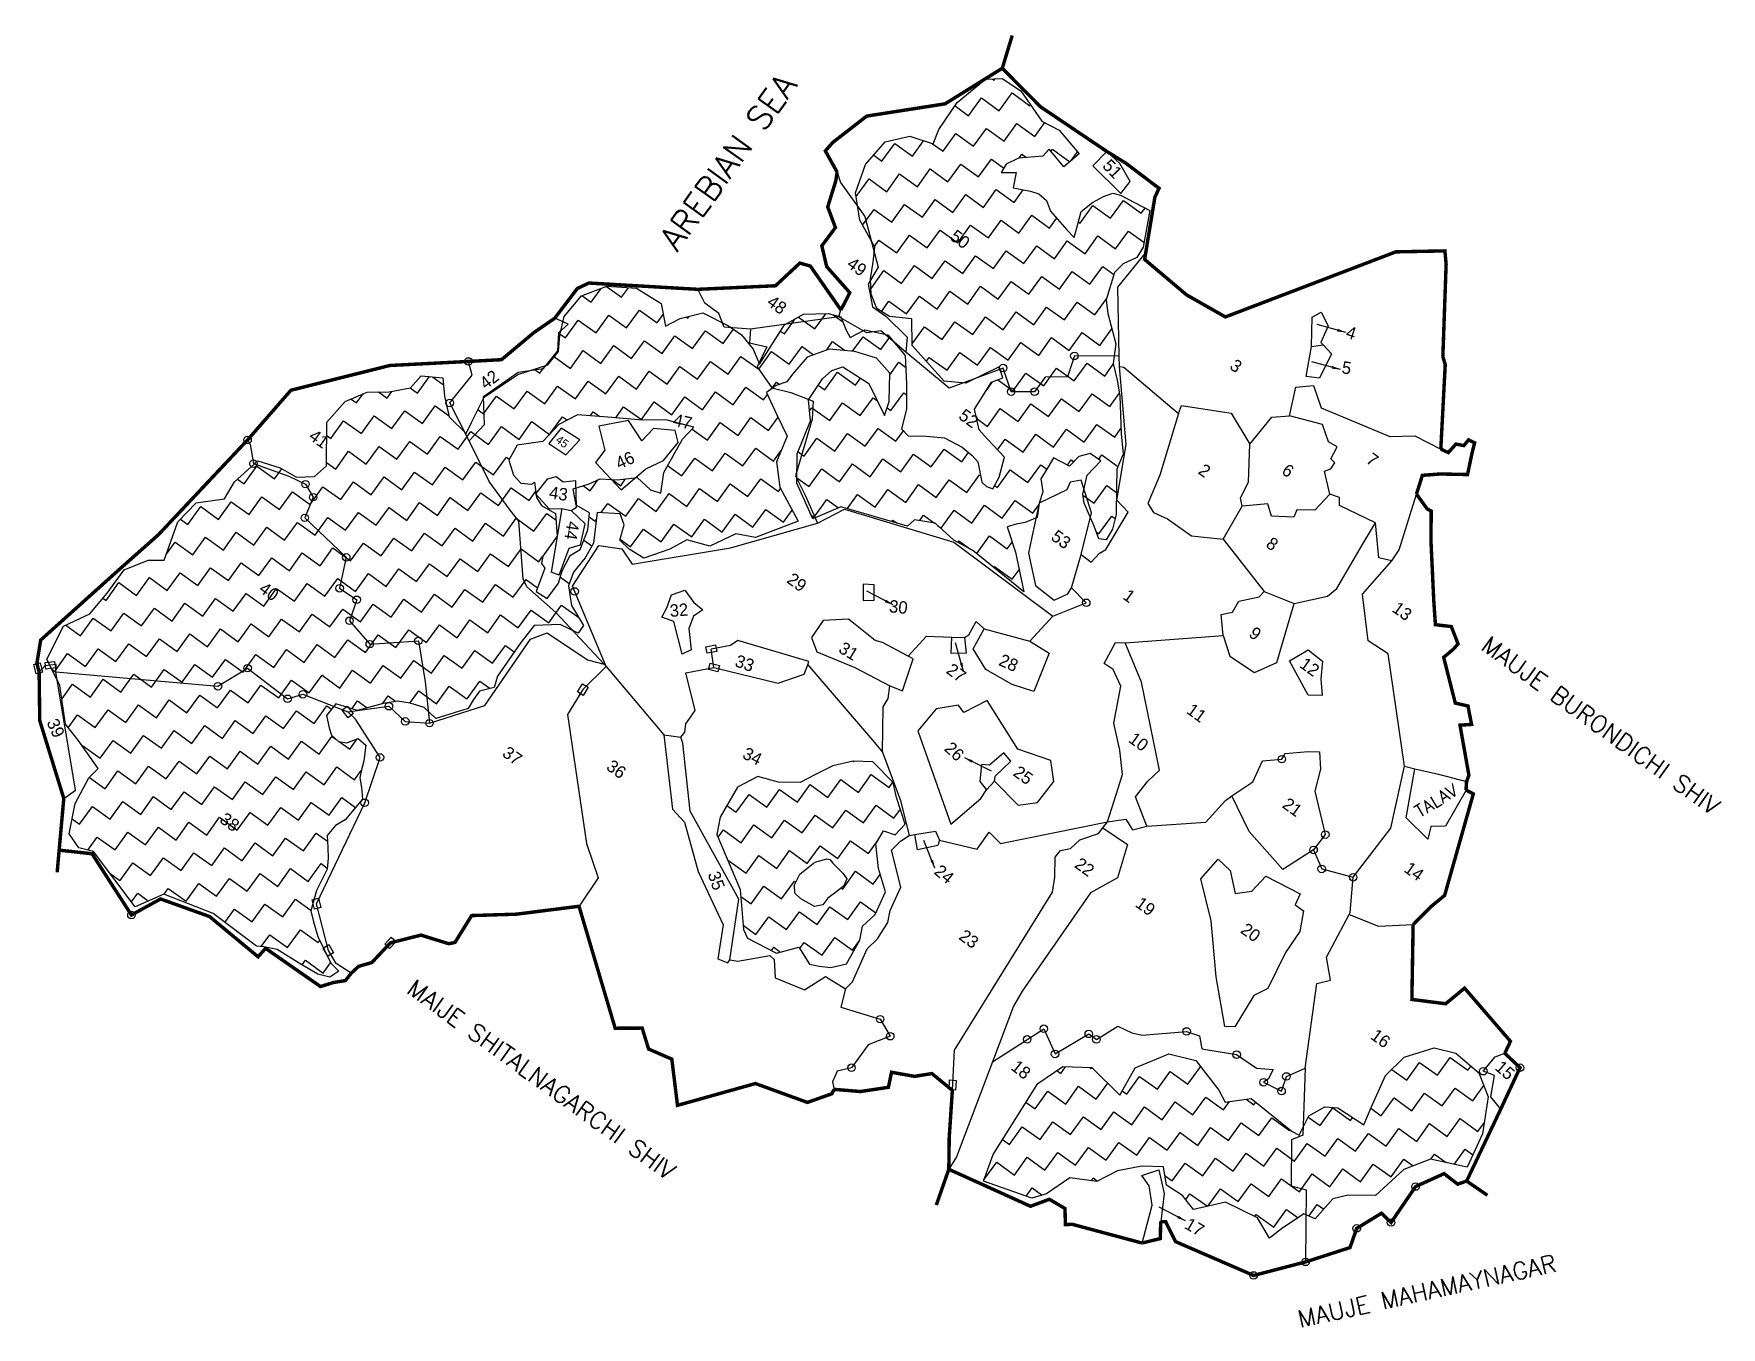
# Model space of a CAD drawing. Header units: metres. Extents: x 300008 to 302477, y 1956436 to 1958328.
import ezdxf

# ---------------------------------------------------------------- set-up
doc = ezdxf.new("R2010")
doc.units = ezdxf.units.M
doc.linetypes.add('DIVIDE', pattern=[1.25, 0.5, -0.25, 0, -0.25, 0, -0.25])
for name, color, linetype in [('POLY_HATCH', 12, 'Continuous'), ('POLY_PARCEL', 6, 'Continuous'), ('POLY_WATER', 4, 'Continuous'), ('SYM_ARROW', 1, 'Continuous'), ('SYM_STONE', 1, 'Continuous'), ('TEXT_MAPIN', 7, 'Continuous'), ('TEXT_MAPOUT', 7, 'Continuous'), ('TEXT_PARCEL', 7, 'Continuous'), ('V_BOUND_LINE', 7, 'Continuous'), ('V_DIVIDE_LINE', 7, 'DIVIDE')]:
    doc.layers.add(name, color=color, linetype=linetype)
doc.styles.get("Standard").update_dxf_attribs({"font": 'simplex.shx'})
doc.styles.add('TEXT_MAP', font='')
doc.styles.get('TEXT_MAP').set_extended_font_data('Kruti Dev 050')
doc.dimstyles.get("Standard").update_dxf_attribs({"dimtxt": 0.18, "dimasz": 0.18, "dimexe": 0.18, "dimexo": 0.0625, "dimgap": 0.09, "dimtad": 0, "dimtih": 1, "dimtoh": 1, "dimdec": 4, "dimzin": 0, "dimdsep": 46, "dimtxsty": 'Standard', "dimcen": 0.09, "dimadec": 0, "dimazin": 0, "dimtfac": 1, "dimtdec": 4, "dimtofl": 0, "dimtmove": 0, "dimatfit": 3, "dimfxl": 1, "dimtolj": 1, "dimtzin": 0, "dimarcsym": 0})
pattern_1 = [(324.1857, (299803.537, 1957288.255), (44.7229, 7.2321), [32.0347, -32.0347]), (54.1857, (299829.515, 1957269.51), (-7.2321, 44.7229), [32.0347, -32.0347])]

# ---------------------------------------------------------------- blocks, each defined once
blk = doc.blocks.new('STONE')
blk.add_circle((0, 0), 0.851)
blk = doc.blocks.new('STONESQUARE')
blk.add_lwpolyline([(-0.7, 0.48), (0.7, 0.48), (0.7, -0.48), (-0.7, -0.48)], close=True)
blk = doc.blocks.new('TEXTARROW')
blk.add_leader([(0.04, -0.01), (8.68, -0.01)], dimstyle='Standard', override={"dimtxt": 2.5, "dimasz": 2.5, "dimexe": 1.25, "dimexo": 0.625, "dimgap": 0.625, "dimtad": 1, "dimtih": 0, "dimtoh": 0, "dimzin": 8, "dimcen": 2.5, "dimtofl": 1})

msp = doc.modelspace()

# ---------------------------------------------------------------- hatches: boundary and pattern name
at = {"layer": 'POLY_HATCH'}
h = msp.add_hatch(dxfattribs=at)
h.set_pattern_fill('ZIGZAG', color=256, scale=10.089665, angle=-35.8143, style=0)
h.set_pattern_definition(pattern_1)
h.paths.add_polyline_path([(301080.2, 1957803), (301094.2, 1957813.1), (301109.9, 1957818.6), (301117.9, 1957829.7), (301139.3, 1957854.6), (301171.6, 1957866.7), (301209.3, 1957863), (301241.2, 1957853.5), (301260.5, 1957831.2), (301259.3, 1957789.9), (301252.9, 1957769.3), (301229.6, 1957816.4), (301191.5, 1957840.6), (301175.7, 1957835.1), (301162, 1957823.1), (301141.6, 1957792.4), (301144.6, 1957761.6), (301125, 1957713.5), (301124.2, 1957670.3), (301147.7, 1957618.3), (301188.9, 1957635.7), (301286.4, 1957607.4), (301296.6, 1957616.8), (301326.8, 1957611.9), (301354.3, 1957587), (301382.1, 1957572), (301456.5, 1957511.6), (301444.2, 1957569.3), (301432.3, 1957606.5), (301445.3, 1957610.5), (301458.7, 1957612.7), (301476, 1957620.4), (301479, 1957641.3), (301484.6, 1957657.9), (301481.5, 1957677), (301491.6, 1957693.3), (301500, 1957707.4), (301523.5, 1957695.5), (301536.9, 1957709.4), (301553.7, 1957714.1), (301569.2, 1957702.9), (301549.1, 1957682), (301542.8, 1957654.6), (301545, 1957641.3), (301559.3, 1957607.4), (301566.2, 1957589), (301577.1, 1957587.8), (301586.4, 1957603), (301591.7, 1957624.4), (301592.1, 1957664.5), (301592.7, 1957691), (301601.8, 1957713), (301599, 1957742.7), (301596.9, 1957798.1), (301593.2, 1957821), (301587.3, 1957845.4), (301591.4, 1957874.5), (301579.4, 1957918.5), (301577.1, 1957938.6), (301589.1, 1957978.7), (301601.7, 1957991.5), (301621.8, 1958000.6), (301631.1, 1958015.8), (301641, 1958069.2), (301598.2, 1958091.7), (301587, 1958094.7), (301573.1, 1958089.6), (301556.9, 1958081.1), (301540.5, 1958067.7), (301535.7, 1958049.3), (301530, 1958029.8), (301519.4, 1958040.8), (301495.4, 1958068.2), (301489.9, 1958084), (301478.6, 1958093.9), (301466.2, 1958097.7), (301441, 1958102.5), (301445.2, 1958124.7), (301423.6, 1958125.1), (301430.5, 1958137), (301448.6, 1958145.8), (301484.4, 1958148.6), (301493.4, 1958158.9), (301515.2, 1958133), (301537.5, 1958152.3), (301508.5, 1958186.7), (301482.8, 1958200.2), (301452.2, 1958244.1), (301424.9, 1958262.2), (301400.6, 1958261.2), (301359.2, 1958227.2), (301332.3, 1958187.6), (301324, 1958166.7), (301289.9, 1958177.8), (301253.8, 1958169.5), (301224.9, 1958136.5), (301210.1, 1958095), (301216.6, 1958055), (301238.6, 1958015.5), (301236.3, 1957993.6), (301232.4, 1957969.5), (301233.1, 1957947.1), (301241.4, 1957926), (301259.9, 1957914.3), (301292.8, 1957910.8), (301293.2, 1957871.8), (301318.3, 1957843.5), (301339.8, 1957819.6), (301371.5, 1957816.9), (301420.5, 1957840.5), (301426, 1957824.7), (301409.5, 1957818.1), (301384.5, 1957778.9), (301391.4, 1957748.7), (301403.4, 1957735), (301428.2, 1957708.7), (301420.3, 1957679.1), (301411.3, 1957662), (301402, 1957665.4), (301395, 1957672.1), (301389.3, 1957701.5), (301380.9, 1957710.9), (301366.2, 1957723.2), (301340.5, 1957736.6), (301313.7, 1957739.1), (301287.2, 1957739.8), (301277.7, 1957750), (301284.9, 1957778.5), (301284.7, 1957815.6), (301282.8, 1957857.4), (301257.4, 1957887.5), (301224, 1957894.8), (301202.3, 1957883.5), (301196.6, 1957894.3), (301188.6, 1957913.6), (301170.2, 1957918.4), (301134.2, 1957917.5), (301106.4, 1957902.2), (301069.8, 1957844.5), (301060.3, 1957866.5), (301043.3, 1957887.2), (301024.5, 1957900.8), (300986.7, 1957919.5), (300953.8, 1957911.2), (300932.2, 1957899.9), (300925.8, 1957933.1), (300889.9, 1957955.7), (300846.4, 1957958.4), (300809.5, 1957944.7), (300784.1, 1957914.2), (300777.8, 1957886.8), (300775.8, 1957863), (300760.1, 1957843.5), (300716.3, 1957829.6), (300667, 1957796.2), (300648.6, 1957759), (300640.4, 1957743), (300615.9, 1957767.4), (300609.1, 1957797.6), (300606.6, 1957824.6), (300574.9, 1957827.3), (300559.1, 1957810.1), (300527.8, 1957804), (300495.6, 1957803.7), (300463.6, 1957789.8), (300436.9, 1957759.6), (300436.4, 1957696), (300418.4, 1957680.4), (300392.2, 1957679.1), (300368.5, 1957692.9), (300335.5, 1957703.2), (300301.4, 1957672.3), (300286.9, 1957647.4), (300245.7, 1957641.8), (300218.9, 1957614), (300198.7, 1957557.9), (300175.2, 1957558), (300139.9, 1957543.9), (300115.2, 1957509.6), (300089.8, 1957479.1), (300051.6, 1957461.2), (300027.1, 1957413.2), (300046.1, 1957374.3), (300054.3, 1957317.9), (300072.8, 1957294.4), (300101.9, 1957253.2), (300088.5, 1957239.3), (300068.2, 1957201.8), (300059.8, 1957157.4), (300073.8, 1957137.2), (300095.2, 1957131.8), (300156.3, 1957050.7), (300198.3, 1957069.3), (300270.4, 1957040.8), (300333.8, 1956993.3), (300344.7, 1956992.2), (300363.9, 1956988.4), (300397.6, 1956967.5), (300423.6, 1956952.1), (300440.9, 1956948), (300454.3, 1956956.5), (300442.5, 1956968.5), (300423.5, 1957007.5), (300417.1, 1957029), (300413.5, 1957045), (300421.4, 1957074.6), (300437.2, 1957106), (300438.5, 1957121.9), (300438, 1957137.5), (300437.1, 1957154.9), (300449.4, 1957169.6), (300463.7, 1957177.8), (300489.1, 1957208.3), (300487.4, 1957224.6), (300484.9, 1957239.9), (300487.7, 1957253), (300490.8, 1957264.3), (300493.9, 1957287.3), (300482.5, 1957297.2), (300466, 1957290.6), (300453.9, 1957292.6), (300443.6, 1957301.7), (300439.9, 1957312.8), (300436, 1957330.8), (300449.9, 1957347.7), (300481.7, 1957338.1), (300519.3, 1957348.1), (300540.3, 1957351.5), (300558.4, 1957348.5), (300579, 1957342.1), (300596.2, 1957326.3), (300643.7, 1957340.8), (300651.4, 1957353.8), (300660.2, 1957366), (300681.3, 1957371.7), (300686.5, 1957388.2), (300720.5, 1957437.6), (300740, 1957462.3), (300777.9, 1957463.5), (300804.4, 1957451.2), (300812.3, 1957462.2), (300794.9, 1957491.7), (300790.2, 1957520.3), (300797.8, 1957540.1), (300814.8, 1957561.4), (300827, 1957582.9), (300832.4, 1957627.8), (300866.1, 1957625.4), (300871.6, 1957609.7), (300865.4, 1957587.2), (300879.3, 1957573.8), (300900.4, 1957560.9), (300938.4, 1957573.8), (300963.5, 1957587.7), (300997.3, 1957578.5), (301035.4, 1957596.3), (301063.7, 1957591.1), (301126.3, 1957614.9), (301099.7, 1957664.4), (301094.6, 1957701.7), (301110.1, 1957739.4), (301095.3, 1957770.3)])
h.paths.add_polyline_path([(300973.9, 1957752.5), (300957.3, 1957734.6), (300929.7, 1957686.3), (300925.6, 1957655.7), (300910.1, 1957660.9), (300890.6, 1957678.6), (300861.9, 1957675.3), (300852.7, 1957675.9), (300836.6, 1957676.8), (300820.4, 1957669.3), (300797.2, 1957662.1), (300801.7, 1957638.5), (300821, 1957627), (300818.7, 1957602.3), (300807.4, 1957573.3), (300792.8, 1957564.7), (300781.2, 1957542), (300775.7, 1957524.4), (300759.2, 1957501.6), (300742.9, 1957512.2), (300755.5, 1957546.2), (300750.9, 1957553.1), (300752.6, 1957563.8), (300773.6, 1957592.9), (300771.1, 1957625.9), (300767.1, 1957628.7), (300751, 1957638), (300743.6, 1957649.3), (300740.7, 1957671.8), (300736.3, 1957669), (300720.7, 1957670.6), (300709.8, 1957682.1), (300702.8, 1957703.9), (300715.2, 1957726.1), (300752.6, 1957731.4), (300776.4, 1957756.1), (300803.3, 1957770.2), (300847.7, 1957767), (300898.5, 1957762.6), (300932.5, 1957763.2)], flags=16)
h = msp.add_hatch(dxfattribs=at)
h.set_pattern_fill('ZIGZAG', color=256, scale=10.089665, angle=-35.8143, style=0)
h.set_pattern_definition(pattern_1)
h.paths.add_polyline_path([(301240.1, 1957142.8), (301251.4, 1957162), (301268.3, 1957156.1), (301283.1, 1957171.5), (301270.3, 1957210.5), (301265.2, 1957232.8), (301235.8, 1957262.8), (301206.8, 1957263.8), (301176.9, 1957256.8), (301151.5, 1957244.1), (301129.5, 1957232.6), (301097.6, 1957233.2), (301067.4, 1957241.4), (301037.5, 1957225.7), (301012.1, 1957181.9), (301007.5, 1957156.6), (301041.5, 1957076.1), (301046.6, 1957017.7), (301052.3, 1957004.9), (301094.9, 1956982.9), (301127.4, 1956991.8), (301143, 1956966.9), (301157.1, 1956964.1), (301174.1, 1956961.8), (301197, 1956967.6), (301216.7, 1957001.9), (301220.6, 1957022.7), (301238.8, 1957039.4), (301254.3, 1957072.9), (301243.8, 1957106.6)])
h.paths.add_polyline_path([(301177.3, 1957114.7), (301191.8, 1957100), (301197.4, 1957091.8), (301193, 1957081.3), (301182.8, 1957073), (301169.7, 1957063.5), (301162.7, 1957053.9), (301150.4, 1957051.3), (301130.3, 1957062.7), (301121.6, 1957071), (301120.8, 1957083.1), (301128.7, 1957098.4), (301150.9, 1957115.9), (301171.1, 1957122)], flags=16)
h = msp.add_hatch(dxfattribs=at)
h.set_pattern_fill('ZIGZAG', color=256, scale=10.089665, angle=-35.8143, style=0)
h.set_pattern_definition(pattern_1)
h.paths.add_polyline_path([(301597.1, 1956775.5), (301556.3, 1956815.8), (301513.7, 1956817.1), (301477.1, 1956792.2), (301411.7, 1956688.7), (301397.4, 1956649.4), (301468.1, 1956624.7), (301489.7, 1956630.9), (301523.8, 1956654.5), (301563.4, 1956649.1), (301593.4, 1956664.8), (301629.3, 1956671.5), (301661.1, 1956670.3), (301665.4, 1956643.9), (301688.6, 1956628.7), (301704.6, 1956607.9), (301751.5, 1956619), (301798.6, 1956595.9), (301816, 1956566.3), (301833.7, 1956579.9), (301866.3, 1956601.5), (301882.8, 1956594.2), (301908.7, 1956623.6), (301931.3, 1956629.1), (301971.1, 1956628.3), (302012.7, 1956666.6), (302051.8, 1956681.9), (302105.2, 1956669.8), (302127.9, 1956718.6), (302136.2, 1956773.1), (302122.5, 1956807.9), (302088.9, 1956836.8), (302057, 1956844.3), (302013.2, 1956830.9), (301986, 1956803.9), (301964.7, 1956757.2), (301954.3, 1956732.1), (301916, 1956756.6), (301896.8, 1956758), (301873.6, 1956745.2), (301859.3, 1956716.7), (301849.4, 1956722.3), (301789.3, 1956770.4), (301751.3, 1956765.2), (301742.1, 1956782.6), (301708.1, 1956825.9), (301668.6, 1956835.7), (301619.6, 1956815.2)])

# ---------------------------------------------------------------- linework, layer by layer
for points in [[(300454.3, 1956956.5), (300440.9, 1956948), (300423.6, 1956952.1), (300397.6, 1956967.5), (300363.9, 1956988.4), (300344.7, 1956992.2), (300333.8, 1956993.3), (300270.4, 1957040.8), (300198.3, 1957069.3), (300156.3, 1957050.7), (300095.2, 1957131.8), (300073.8, 1957137.2), (300059.8, 1957157.4), (300068.2, 1957201.8), (300088.5, 1957239.3), (300101.9, 1957253.2), (300072.8, 1957294.4), (300054.3, 1957317.9), (300046.1, 1957374.3), (300027.1, 1957413.2), (300051.6, 1957461.2), (300089.8, 1957479.1), (300115.2, 1957509.6), (300139.9, 1957543.9), (300175.2, 1957558), (300198.7, 1957557.9), (300218.9, 1957614), (300245.7, 1957641.8), (300286.9, 1957647.4), (300301.4, 1957672.3), (300335.5, 1957703.2), (300368.5, 1957692.9), (300392.2, 1957679.1), (300418.4, 1957680.4), (300436.4, 1957696), (300436.9, 1957759.6), (300463.6, 1957789.8), (300495.6, 1957803.7), (300527.8, 1957804), (300559.1, 1957810.1), (300574.9, 1957827.3), (300606.6, 1957824.6), (300609.1, 1957797.6), (300615.9, 1957767.4), (300640.4, 1957743), (300648.6, 1957759), (300667, 1957796.2), (300716.3, 1957829.6), (300760.1, 1957843.5), (300775.8, 1957863), (300777.8, 1957886.8), (300784.1, 1957914.2), (300809.5, 1957944.7), (300846.4, 1957958.4), (300889.9, 1957955.7), (300925.8, 1957933.1), (300932.2, 1957899.9), (300953.8, 1957911.2), (300986.7, 1957919.5), (301024.5, 1957900.8), (301043.3, 1957887.2), (301060.3, 1957866.5), (301069.8, 1957844.5), (301106.4, 1957902.2), (301134.2, 1957917.5), (301170.2, 1957918.4), (301188.6, 1957913.6), (301196.6, 1957894.3), (301202.3, 1957883.5), (301224, 1957894.8), (301257.4, 1957887.5), (301282.8, 1957857.4), (301284.7, 1957815.6), (301284.9, 1957778.5), (301277.7, 1957750), (301287.2, 1957739.8), (301313.7, 1957739.1), (301340.5, 1957736.6), (301366.2, 1957723.2), (301380.9, 1957710.9), (301389.3, 1957701.5), (301395, 1957672.1), (301402, 1957665.4), (301411.3, 1957662), (301420.3, 1957679.1), (301428.2, 1957708.7), (301403.4, 1957735), (301391.4, 1957748.7), (301384.5, 1957778.9), (301409.5, 1957818.1), (301426, 1957824.7), (301420.5, 1957840.5), (301371.5, 1957816.9), (301339.8, 1957819.6), (301318.3, 1957843.5), (301293.2, 1957871.8), (301292.8, 1957910.8), (301259.9, 1957914.3), (301241.4, 1957926), (301233.1, 1957947.1), (301232.4, 1957969.5), (301236.3, 1957993.6), (301238.6, 1958015.5), (301216.6, 1958055), (301210.1, 1958095), (301224.9, 1958136.5), (301253.8, 1958169.5), (301289.9, 1958177.8), (301324, 1958166.7), (301332.3, 1958187.6), (301359.2, 1958227.2), (301400.6, 1958261.2), (301424.9, 1958262.2), (301452.2, 1958244.1), (301482.8, 1958200.2), (301508.5, 1958186.7), (301537.5, 1958152.3), (301515.2, 1958133), (301493.4, 1958158.9), (301484.4, 1958148.6), (301448.6, 1958145.8), (301430.5, 1958137), (301423.6, 1958125.1), (301445.2, 1958124.7), (301441, 1958102.5), (301466.2, 1958097.7), (301478.6, 1958093.9), (301489.9, 1958084), (301495.4, 1958068.2), (301519.4, 1958040.8), (301530, 1958029.8), (301535.7, 1958049.3), (301540.5, 1958067.7), (301556.9, 1958081.1), (301573.1, 1958089.6), (301587, 1958094.7), (301598.2, 1958091.7), (301641, 1958069.2), (301631.1, 1958015.8), (301621.8, 1958000.6), (301601.7, 1957991.5), (301589.1, 1957978.7), (301577.1, 1957938.6), (301579.4, 1957918.5), (301591.4, 1957874.5), (301587.3, 1957845.4), (301593.2, 1957821), (301596.9, 1957798.1), (301599, 1957742.7), (301601.8, 1957713), (301592.7, 1957691), (301592.1, 1957664.5), (301591.7, 1957624.4), (301586.4, 1957603), (301577.1, 1957587.8), (301566.2, 1957589), (301559.3, 1957607.4), (301545, 1957641.3), (301542.8, 1957654.6), (301549.1, 1957682), (301569.2, 1957702.9), (301553.7, 1957714.1), (301536.9, 1957709.4), (301523.5, 1957695.5), (301500, 1957707.4), (301491.6, 1957693.3), (301481.5, 1957677), (301484.6, 1957657.9), (301479, 1957641.3), (301479, 1957641.3), (301479, 1957641.3), (301476, 1957620.4), (301458.7, 1957612.7), (301445.3, 1957610.5), (301432.3, 1957606.5), (301444.2, 1957569.3), (301456.5, 1957511.6), (301382.1, 1957572), (301354.3, 1957587), (301326.8, 1957611.9), (301296.6, 1957616.8), (301286.4, 1957607.4), (301188.9, 1957635.7), (301147.7, 1957618.3), (301124.2, 1957670.3), (301125, 1957713.5), (301144.6, 1957761.6), (301141.6, 1957792.4), (301162, 1957823.1), (301175.7, 1957835.1), (301191.5, 1957840.6), (301229.6, 1957816.4), (301252.9, 1957769.3), (301259.3, 1957789.9), (301260.5, 1957831.2), (301241.2, 1957853.5), (301209.3, 1957863), (301171.6, 1957866.7), (301139.3, 1957854.6), (301117.9, 1957829.7), (301109.9, 1957818.6), (301094.2, 1957813.1), (301080.2, 1957803), (301095.3, 1957770.3), (301110.1, 1957739.4), (301094.6, 1957701.7), (301099.7, 1957664.4), (301126.3, 1957614.9), (301063.7, 1957591.1), (301035.4, 1957596.3), (300997.3, 1957578.5), (300963.5, 1957587.7), (300938.4, 1957573.8), (300900.4, 1957560.9), (300879.3, 1957573.8), (300865.4, 1957587.2), (300871.6, 1957609.7), (300866.1, 1957625.4), (300832.4, 1957627.8), (300827, 1957582.9), (300814.8, 1957561.4), (300797.8, 1957540.1), (300790.2, 1957520.3), (300794.9, 1957491.7), (300812.3, 1957462.2), (300804.4, 1957451.2), (300777.9, 1957463.5), (300740, 1957462.3), (300720.5, 1957437.6), (300686.5, 1957388.2), (300681.3, 1957371.7), (300660.2, 1957366), (300651.4, 1957353.8), (300643.7, 1957340.8), (300596.2, 1957326.3), (300579, 1957342.1), (300558.4, 1957348.5), (300540.3, 1957351.5), (300519.3, 1957348.1), (300481.7, 1957338.1), (300449.9, 1957347.7), (300436, 1957330.8), (300439.9, 1957312.8), (300443.6, 1957301.7), (300453.9, 1957292.6), (300466, 1957290.6), (300482.5, 1957297.2), (300493.9, 1957287.3), (300490.8, 1957264.3), (300487.7, 1957253), (300484.9, 1957239.9), (300487.4, 1957224.6), (300489.1, 1957208.3), (300463.7, 1957177.8), (300449.4, 1957169.6), (300437.1, 1957154.9), (300438, 1957137.5), (300438.5, 1957121.9), (300437.2, 1957106), (300421.4, 1957074.6), (300413.5, 1957045), (300417.1, 1957029), (300423.5, 1957007.5), (300442.5, 1956968.5), (300454.3, 1956956.5)], [(300740.7, 1957671.8), (300743.6, 1957649.3), (300751, 1957638), (300767.1, 1957628.7), (300771.1, 1957625.9), (300773.6, 1957592.9), (300752.6, 1957563.8), (300750.9, 1957553.1), (300755.5, 1957546.2), (300742.9, 1957512.2), (300759.2, 1957501.6), (300775.7, 1957524.4), (300781.2, 1957542), (300792.8, 1957564.7), (300807.4, 1957573.3), (300818.7, 1957602.3), (300821, 1957627), (300801.7, 1957638.5), (300797.2, 1957662.1), (300820.4, 1957669.3), (300836.6, 1957676.8), (300852.7, 1957675.9), (300861.9, 1957675.3), (300890.6, 1957678.6), (300910.1, 1957660.9), (300925.6, 1957655.7), (300929.7, 1957686.3), (300957.3, 1957734.6), (300973.9, 1957752.5), (300932.5, 1957763.2), (300898.5, 1957762.6), (300847.7, 1957767), (300803.3, 1957770.2), (300776.4, 1957756.1), (300752.6, 1957731.4), (300715.2, 1957726.1), (300702.8, 1957703.9), (300709.8, 1957682.1), (300720.7, 1957670.6), (300736.3, 1957669), (300740.7, 1957671.8)], [(301007.5, 1957156.6), (301041.5, 1957076.1), (301046.6, 1957017.7), (301052.3, 1957004.9), (301094.9, 1956982.9), (301127.4, 1956991.8), (301143, 1956966.9), (301157.1, 1956964.1), (301174.1, 1956961.8), (301197, 1956967.6), (301216.7, 1957001.9), (301220.6, 1957022.7), (301238.8, 1957039.4), (301254.3, 1957072.9), (301243.8, 1957106.6), (301240.1, 1957142.8), (301251.4, 1957162), (301268.3, 1957156.1), (301283.1, 1957171.5), (301270.3, 1957210.5), (301265.2, 1957232.8), (301235.8, 1957262.8), (301206.8, 1957263.8), (301176.9, 1957256.8), (301151.5, 1957244.1), (301129.5, 1957232.6), (301097.6, 1957233.2), (301067.4, 1957241.4), (301037.5, 1957225.7), (301012.1, 1957181.9), (301007.5, 1957156.6)], [(302122.5, 1956807.9), (302136.2, 1956773.1), (302127.9, 1956718.6), (302105.2, 1956669.8), (302051.8, 1956681.9), (302012.7, 1956666.6), (301971.1, 1956628.3), (301931.3, 1956629.1), (301908.7, 1956623.6), (301882.8, 1956594.2), (301866.3, 1956601.5), (301833.7, 1956579.9), (301816, 1956566.3), (301798.6, 1956595.9), (301751.5, 1956619), (301704.6, 1956607.9), (301688.6, 1956628.7), (301665.4, 1956643.9), (301661.1, 1956670.3), (301629.3, 1956671.5), (301593.4, 1956664.8), (301563.4, 1956649.1), (301523.8, 1956654.5), (301489.7, 1956630.9), (301468.1, 1956624.7), (301397.4, 1956649.4), (301411.7, 1956688.7), (301477.1, 1956792.2), (301513.7, 1956817.1), (301556.3, 1956815.8), (301597.1, 1956775.5), (301619.6, 1956815.2), (301668.6, 1956835.7), (301708.1, 1956825.9), (301742.1, 1956782.6), (301751.3, 1956765.2), (301789.3, 1956770.4), (301849.4, 1956722.3), (301859.3, 1956716.7), (301873.6, 1956745.2), (301896.8, 1956758), (301916, 1956756.6), (301954.3, 1956732.1), (301964.7, 1956757.2), (301986, 1956803.9), (302013.2, 1956830.9), (302057, 1956844.3), (302088.9, 1956836.8), (302122.5, 1956807.9)]]:
    msp.add_lwpolyline(points, dxfattribs=at)
msp.add_lwpolyline([(301172.7, 1957120.1), (301177.3, 1957114.7), (301191.8, 1957100), (301197.4, 1957091.8), (301193, 1957081.3), (301182.8, 1957073), (301169.7, 1957063.5), (301162.7, 1957053.9), (301150.4, 1957051.3), (301130.3, 1957062.7), (301121.6, 1957071), (301120.8, 1957083.1), (301128.7, 1957098.4), (301150.9, 1957115.9), (301168.3, 1957121.2)], close=True, dxfattribs=at)
at = {"layer": 'POLY_PARCEL'}
for points in [[(301577.8, 1958155.8), (301557.3, 1958134.8), (301598.4, 1958094.1), (301612.1, 1958111.7), (301597.1, 1958138.1)], [(300834.5, 1957753.9), (300843.6, 1957718.8), (300829.7, 1957700.7), (300867.6, 1957660.5), (300903.7, 1957691.6), (300929.3, 1957703.6), (300950.8, 1957730), (300946.5, 1957747.6), (300914.7, 1957750.4), (300897.6, 1957732.2), (300877.9, 1957762.2)], [(300779.6, 1957750.7), (300761.5, 1957728.4), (300786.4, 1957711.8), (300807, 1957734)], [(300969.9, 1957426.5), (300956.6, 1957420.4), (300944.5, 1957468), (300927, 1957474.3), (300934.3, 1957488.1), (300940.8, 1957506.9), (300960.5, 1957514), (300973.9, 1957495.8), (300986.9, 1957485.3), (300973.2, 1957476.1), (300966.6, 1957458.1)], [(301221.6, 1957522.7), (301221.7, 1957498.8), (301237.6, 1957499.5), (301237.8, 1957521.7)], [(301810.5, 1957095.5), (301861, 1957070), (301853.5, 1957053.5), (301865.8, 1957044.7), (301860.5, 1957014.6), (301839.4, 1956983.8), (301813.6, 1956931.3), (301793, 1956921), (301765.4, 1956875.2), (301750.5, 1956875.9), (301738.1, 1956948.2), (301730.5, 1957030.3), (301715.5, 1957091.5), (301740.7, 1957120.3), (301758.6, 1957104.1), (301765.9, 1957070.2), (301790.2, 1957073.6)]]:
    msp.add_lwpolyline(points, close=True, dxfattribs=at)
for points in [[(301183.4, 1958125.4), (301188.3, 1958110.4), (301224.1, 1958060.6), (301243.3, 1957986.3), (301229, 1957961.6), (301235.1, 1957928.6), (301254.5, 1957914.9), (301286, 1957884.1), (301284, 1957862.1)], [(301596.2, 1957856.1), (301594.2, 1957957.1), (301634.8, 1958006.7)], [(301056.6, 1957895.8), (301018.1, 1957898.8), (301010.1, 1957918.5), (300989.9, 1957933.7), (300979.4, 1957954)], [(300644.8, 1957732.3), (300667.6, 1957756.2), (300666.1, 1957797.1), (300716.7, 1957832.6), (300753.6, 1957838), (300774.9, 1957863.8), (300776.2, 1957890.7), (300789.8, 1957903.1), (300770.1, 1957911.6)], [(301185.9, 1957913.9), (301056.6, 1957895.8)], [(301185.9, 1957913.9), (301189, 1957923.8)], [(301284, 1957862.1), (301247.2, 1957893.1), (301227, 1957890.5), (301185.9, 1957913.9)], [(301877.5, 1957870.6), (301878.6, 1957913.5), (301891.5, 1957920.8), (301901.7, 1957900.4), (301891.2, 1957876.3), (301894.4, 1957873)], [(301056.6, 1957895.8), (301055.4, 1957875.7), (301080.3, 1957869.7), (301066.2, 1957840.5), (301087.8, 1957809.7), (301115.5, 1957803.1), (301148.1, 1957790.3), (301146.9, 1957763.9), (301122.7, 1957681.1), (301136.8, 1957652.9), (301154.5, 1957612.2)], [(301596.2, 1957856.1), (301530.5, 1957856.5), (301520.6, 1957826.2), (301487.7, 1957825.5), (301472.4, 1957804.2), (301438.1, 1957804.2), (301426.2, 1957838.8), (301347.1, 1957809.3), (301284, 1957862.1)], [(301596.4, 1957841.3), (301596.2, 1957856.1)], [(301894.4, 1957873), (301906.8, 1957859.8), (301889, 1957824.2), (301869.7, 1957826.6)], [(301869.7, 1957826.6), (301877.5, 1957870.6)], [(301877.5, 1957870.6), (301894.4, 1957873)], [(300644.8, 1957732.3), (300616.5, 1957787.8), (300649.2, 1957828.3), (300643.9, 1957848.5)], [(301540.5, 1957566.2), (301554.9, 1957554.8), (301567.1, 1957568.2), (301576.5, 1957573.4), (301609, 1957628.1), (301592.5, 1957645.7), (301606.2, 1957727.2), (301596.4, 1957841.3)], [(301596.4, 1957841.3), (301602.7, 1957840.1), (301682.8, 1957772.3)], [(301845.2, 1957768.9), (301854.5, 1957810.8), (301880.4, 1957813.2), (301891.6, 1957780.8), (301992.3, 1957738.8), (302028.9, 1957739.9), (302066.7, 1957720.3)], [(301682.8, 1957772.3), (301687.2, 1957784.3), (301760.1, 1957773.1), (301787.4, 1957727.4)], [(301682.8, 1957772.3), (301655.4, 1957682.1), (301637.9, 1957640.7), (301646.4, 1957627.4), (301666.7, 1957618.5), (301702, 1957593.5), (301748.1, 1957588.8)], [(301787.4, 1957727.4), (301819.4, 1957766.8), (301845.2, 1957768.9)], [(301904.2, 1957654.5), (301896.3, 1957687.8), (301906, 1957691.6), (301911.7, 1957700.3), (301905.6, 1957706), (301915, 1957723.5), (301902.6, 1957731.1), (301893.7, 1957756.3), (301845.2, 1957768.9)], [(300320.7, 1957733.7), (300324.5, 1957726.8), (300329.3, 1957699), (300381.3, 1957680.7), (300405.5, 1957669), (300416.7, 1957650), (300404.5, 1957619.8), (300465.1, 1957562), (300455.4, 1957516.7), (300480.4, 1957499.9), (300469.8, 1957469.2), (300499.5, 1957435), (300570.7, 1957439.9), (300580.4, 1957379.8), (300586.9, 1957319.4)], [(300842.5, 1957405.9), (300772, 1957481.3), (300729.3, 1957518.8), (300724.2, 1957530.4), (300717.5, 1957614.9), (300705.1, 1957631.2), (300674.4, 1957672.8), (300644.8, 1957732.3)], [(301776, 1957636.7), (301773.6, 1957648.9), (301785.4, 1957672), (301787.4, 1957727.4)], [(300794.4, 1957630.4), (300802, 1957635.6), (300801, 1957673.8), (300782.5, 1957671.9), (300772.4, 1957679.9), (300759.3, 1957676.2), (300742.1, 1957654.7), (300761.9, 1957632.9), (300780.7, 1957633.3)], [(301540.5, 1957566.2), (301555.8, 1957627.2), (301540.7, 1957674.9), (301524.6, 1957671.9), (301519.7, 1957660.8), (301479, 1957641.3), (301468.3, 1957591.6), (301463.3, 1957567.9), (301473.8, 1957520.9), (301500.9, 1957499.5), (301520.8, 1957508.6), (301526.2, 1957517.5)], [(300780.7, 1957633.3), (300765.1, 1957540.4)], [(300780.7, 1957633.3), (300794.4, 1957630.4)], [(301154.5, 1957612.2), (301194, 1957632.6), (301354, 1957584.4), (301499.1, 1957476)], [(301748.1, 1957588.8), (301776, 1957636.7)], [(301904.2, 1957654.5), (301882.2, 1957631), (301856, 1957631.6), (301851.6, 1957620.7), (301819.1, 1957622.4), (301813.8, 1957640.3), (301776, 1957636.7)], [(301971.2, 1957612.6), (301918.4, 1957637.9), (301918.4, 1957649.4), (301904.2, 1957654.5)], [(301995, 1957557.1), (302005.8, 1957572.9), (302031.1, 1957654.5)], [(300776.5, 1957536), (300791.1, 1957575.6), (300807.7, 1957580.1), (300814.9, 1957611.2), (300794.4, 1957630.4)], [(300845.6, 1957402.2), (300796.1, 1957519.8), (300834.8, 1957579.2), (300868.4, 1957574.3), (300883.4, 1957552), (301027.3, 1957576), (301154.5, 1957612.2)], [(301852.3, 1957494.3), (301900.7, 1957505), (301914.6, 1957516.3), (301951.9, 1957580.7), (301971.2, 1957612.6)], [(301995, 1957557.1), (301975.8, 1957561.4), (301971.2, 1957612.6)], [(301748.1, 1957588.8), (301756.8, 1957577.4), (301808.2, 1957512.1)], [(301526.2, 1957517.5), (301540.5, 1957566.2)], [(302013.5, 1957256.7), (301989.5, 1957420.8), (301960.4, 1957439.9), (301952, 1957507.9), (301995, 1957557.1)], [(300776.5, 1957536), (300765.1, 1957540.4)], [(301499.1, 1957476), (301547.9, 1957495.5), (301526.2, 1957517.5)], [(301801, 1957504), (301808.2, 1957512.1)], [(301808.2, 1957512.1), (301852.3, 1957494.3)], [(301748.4, 1957447.6), (301745.4, 1957478.5), (301762, 1957482), (301771.2, 1957497.8), (301801, 1957504)], [(301748.4, 1957447.6), (301757.8, 1957417.4), (301793.9, 1957393.6), (301826.7, 1957408), (301852.3, 1957494.3)], [(301287.1, 1957417.2), (301249.7, 1957437.4), (301239.2, 1957440.3), (301200.2, 1957471.6), (301162.9, 1957469.4), (301145.9, 1957444.6), (301153.6, 1957423.7), (301209.5, 1957401), (301260.5, 1957373.8)], [(301369.7, 1957444.9), (301376.1, 1957448.6), (301387, 1957468.1), (301398.7, 1957457.4)], [(301465.4, 1957439.3), (301499.1, 1957476)], [(300586.9, 1957319.4), (300667.7, 1957345.1), (300734.5, 1957442.4)], [(300734.5, 1957442.4), (300759.1, 1957451.5), (300818, 1957412), (300842.5, 1957405.9)], [(301140.4, 1957404.9), (301142.2, 1957409.7), (301038.1, 1957440.1), (301027.5, 1957433.2), (300999.3, 1957427.7)], [(301287.1, 1957417.2), (301314.3, 1957446.5), (301351.4, 1957445.2)], [(301369.7, 1957444.9), (301372.1, 1957421.8), (301350.1, 1957421.5), (301351.4, 1957445.2)], [(301351.4, 1957445.2), (301369.7, 1957444.9)], [(301382.2, 1957428), (301398.7, 1957457.4)], [(301465.4, 1957439.3), (301493.7, 1957421.9), (301471.1, 1957365.5), (301439.3, 1957376.1), (301400.8, 1957397.9), (301382.2, 1957428)], [(301398.7, 1957457.4), (301465.4, 1957439.3)], [(301578.9, 1957174.9), (301600.9, 1957244.2), (301597.2, 1957279.9), (301588.4, 1957319.2), (301598.7, 1957373.5), (301587.5, 1957397.8), (301574.2, 1957406.7), (301590.8, 1957437.5), (301604.8, 1957437)], [(301604.8, 1957437), (301748.4, 1957447.6)], [(301636.6, 1957168.6), (301620.1, 1957211.5), (301637.8, 1957234.4), (301655.2, 1957250.5), (301628.6, 1957379.2), (301604.8, 1957437)], [(301003.2, 1957401), (300999.3, 1957427.7)], [(301260.5, 1957373.8), (301278.9, 1957366.6), (301294.7, 1957413.5), (301287.1, 1957417.2)], [(301872.6, 1957426.5), (301893.8, 1957410.1), (301891.2, 1957383.9), (301893.1, 1957360.1), (301872.5, 1957360.4), (301845.5, 1957410.7)], [(301845.5, 1957410.7), (301872.6, 1957426.5)], [(300040.3, 1957394.5), (300040.5, 1957405.1), (300023.9, 1957403.3), (300015.7, 1957394)], [(300040.3, 1957394.5), (300277.3, 1957373.4), (300320.8, 1957399.9), (300379.3, 1957355.1), (300401.7, 1957361.7), (300467.2, 1957335.8)], [(300051.8, 1957209.3), (300069, 1957221.2), (300040.3, 1957394.5)], [(300845.6, 1957402.2), (300811.2, 1957368.5), (300788.8, 1957332.2), (300816.8, 1957143.3), (300833.9, 1957093), (300805.7, 1957051.6)], [(300842.5, 1957405.9), (300845.6, 1957402.2)], [(300845.6, 1957402.2), (300929.7, 1957302.2)], [(300954.6, 1957298.9), (300960.3, 1957306.3), (300961.8, 1957318.3), (300975.6, 1957337.9), (300961.9, 1957393), (301003.2, 1957401)], [(301003.2, 1957401), (301096.9, 1957377.9), (301135.2, 1957391), (301140.4, 1957404.9)], [(301140.4, 1957404.9), (301235, 1957294.4), (301250, 1957276.9)], [(301250, 1957276.9), (301250.6, 1957343.4), (301258.3, 1957355.4), (301260.5, 1957373.8)], [(300472.3, 1956953.6), (300450.5, 1956967.7), (300438.9, 1956987), (300421.5, 1957055.3), (300492.1, 1957203), (300514.5, 1957269.3), (300478.4, 1957325.4), (300467.2, 1957335.8)], [(300467.2, 1957335.8), (300527.5, 1957344.2), (300551.5, 1957322), (300586.9, 1957319.4)], [(301413.5, 1957234.6), (301448.2, 1957199.4), (301476.6, 1957203.6), (301500.7, 1957234), (301496.1, 1957264.8), (301448, 1957281.4), (301402.8, 1957352.4), (301368.6, 1957335.1), (301361, 1957345.6), (301328.2, 1957340.3), (301301.4, 1957308.3), (301350, 1957171.8)], [(300929.7, 1957302.2), (300942.5, 1957193.8), (300960.1, 1957174.8), (300980, 1957102.3), (301016.7, 1957024.6), (301008.8, 1956974.7), (301023.5, 1956969), (301026.6, 1956973.2)], [(300929.7, 1957302.2), (300954.6, 1957298.9)], [(301026.6, 1956973.2), (301039.6, 1957062.2), (300968.4, 1957190.6), (300957.8, 1957290.3), (300954.6, 1957298.9)], [(301250, 1957276.9), (301275.9, 1957206.3), (301288.7, 1957154.9)], [(301413.5, 1957234.6), (301414.4, 1957241.9), (301437.4, 1957263.7), (301427.4, 1957276), (301406.3, 1957257.9), (301394.8, 1957259), (301392.1, 1957234.1)], [(301761, 1957212.9), (301791.6, 1957233.7), (301805.6, 1957264.4), (301834.1, 1957266.8), (301838.8, 1957274.9), (301872.4, 1957278.1), (301889.2, 1957277.5), (301890.7, 1957252.1), (301882.2, 1957219.9), (301897.7, 1957156.4), (301880.5, 1957134)], [(301938.5, 1957094), (301993.4, 1957165.6), (302013.5, 1957256.7)], [(302013.5, 1957256.7), (302028.9, 1957252.7)], [(301350, 1957171.8), (301393.6, 1957209.1), (301402.1, 1957221.9)], [(301392.1, 1957234.1), (301402.1, 1957221.9)], [(301402.1, 1957221.9), (301413.5, 1957234.6)], [(301636.6, 1957168.6), (301722.9, 1957174.8), (301751.5, 1957206.5), (301761, 1957212.9)], [(301880.5, 1957134), (301835.7, 1957105.6), (301786.2, 1957161.1), (301761, 1957212.9)], [(301333.2, 1957148.3), (301388.4, 1957135.3), (301405.7, 1957159.9), (301422.5, 1957143.4), (301578.9, 1957174.9)], [(301352, 1956782.4), (301355.2, 1956841.2), (301498.7, 1957072), (301502.1, 1957094.1), (301502.2, 1957123.4), (301510.3, 1957133.2), (301525.1, 1957136.2), (301538.3, 1957148.7), (301566, 1957158), (301572.2, 1957166.2)], [(301572.2, 1957166.2), (301608.3, 1957142), (301593.6, 1957093.1), (301553.9, 1957071.4), (301454.2, 1956927.5), (301441.5, 1956905.5), (301410.7, 1956824.3)], [(301572.2, 1957166.2), (301578.9, 1957174.9)], [(301578.9, 1957174.9), (301605.7, 1957179.2), (301615.5, 1957163.4), (301636.6, 1957168.6)], [(301195.8, 1956930.6), (301206.1, 1956941), (301227.3, 1956989.5), (301242.4, 1957004), (301257.8, 1957027.7), (301260.9, 1957045.6), (301276.6, 1957079.3), (301263, 1957133.9), (301275.9, 1957147), (301288.7, 1957154.9)], [(301288.7, 1957154.9), (301296.9, 1957156.6)], [(301296.9, 1957156.6), (301327.3, 1957161.5), (301333.2, 1957148.3)], [(301333.2, 1957148.3), (301330.9, 1957140.4), (301301.2, 1957134.3), (301296.9, 1957156.6)], [(301880.5, 1957134), (301892.4, 1957106.2), (301938.5, 1957094)], [(301932.8, 1957039.7), (301934.2, 1957042.3), (301938.5, 1957094)], [(301868.4, 1956814.9), (301885.2, 1956938.7), (301905.5, 1956943.6), (301899.6, 1956977), (301932.8, 1957039.7)], [(301932.8, 1957039.7), (301975.6, 1957022.3), (302026.2, 1957024.7)], [(301026.6, 1956973.2), (301038, 1956971.4), (301084.8, 1956979.6), (301091.1, 1956973.9), (301092.8, 1956946.8), (301135.7, 1956929.6), (301166.4, 1956948.9), (301195.8, 1956930.6)], [(301195.8, 1956930.6), (301188.7, 1956904), (301246.4, 1956886.5), (301261.1, 1956861.5), (301229, 1956848.9), (301204.4, 1956815.5), (301183.4, 1956810.5), (301176.8, 1956794.8), (301179.1, 1956783.8)], [(301410.7, 1956824.3), (301485.8, 1956872.5), (301502.2, 1956835.6), (301551.6, 1956864.9), (301562.7, 1956856.9), (301594.3, 1956876), (301614.7, 1956866.5), (301629.9, 1956862.9), (301694.8, 1956868.5), (301713.4, 1956862.3), (301717.2, 1956842.9), (301767.9, 1956834.6), (301797.2, 1956814.7), (301821.4, 1956812.6), (301814.3, 1956798.9), (301807.4, 1956794.1), (301833.7, 1956781.3), (301840.8, 1956802.7), (301868.4, 1956814.9)], [(301410.7, 1956824.3), (301357.9, 1956685), (301346.8, 1956666.9)], [(302154.3, 1956754.7), (302139.9, 1956773.1), (302145.2, 1956804.1), (302128.9, 1956810.3), (302146.3, 1956831.4), (302160.4, 1956836.6)], [(301868.4, 1956814.9), (301864.7, 1956716.7), (301848, 1956710.1), (301847.7, 1956642.5), (301869.5, 1956636.7), (301868.9, 1956531.4)], [(301629.6, 1956559), (301644.6, 1956614.3), (301639.8, 1956642.5), (301629.4, 1956657.7), (301654.2, 1956666.1), (301662, 1956631.5), (301656.8, 1956590.5)]]:
    msp.add_lwpolyline(points, dxfattribs=at)
at = {"layer": 'POLY_WATER'}
for points in [[(302103.6, 1957221.6), (302073.7, 1957168.6), (302052.3, 1957168.1), (302047.8, 1957149.6), (302016, 1957180.9), (302028.9, 1957252.7)], [(302028.9, 1957252.7), (302063.3, 1957245), (302104.4, 1957234)]]:
    msp.add_lwpolyline(points, dxfattribs=at)
at = {"layer": 'V_BOUND_LINE', "const_width": 5.04}
for points in [[(301183.4, 1958125.4), (301166.1, 1958156.5), (301177.1, 1958168.9), (301226.7, 1958207.4), (301341.3, 1958225.3), (301425, 1958277.3)], [(301425, 1958277.3), (301481, 1958221), (301577.8, 1958155.8)], [(301577.8, 1958155.8), (301605.7, 1958138.6), (301654.5, 1958101.7), (301648.4, 1958089.1), (301634.8, 1958006.7)], [(301189, 1957923.8), (301201.9, 1957949.1), (301168.1, 1957987.2), (301161, 1958017.6), (301180.9, 1958044.3), (301169.6, 1958074.6), (301181.4, 1958112.5), (301183.4, 1958125.4)], [(301634.8, 1958006.7), (301633.3, 1957997.7), (301694.7, 1957945.9), (301751.5, 1957913.6), (302000.9, 1958008.8), (302072.7, 1958010.2), (302074.5, 1957990.8), (302069.7, 1957855.6)], [(300979.4, 1957954), (301093.2, 1957959.2), (301128.9, 1957992.4), (301144.2, 1957988), (301189, 1957923.8)], [(300770.1, 1957911.6), (300803.3, 1957955.3), (300820.2, 1957963.2), (300979.4, 1957954)], [(300643.9, 1957848.5), (300692.3, 1957851.1), (300740, 1957891), (300770.1, 1957911.6)], [(302069.7, 1957855.6), (302073.2, 1957844), (302066.7, 1957720.3)], [(300320.7, 1957733.7), (300384.1, 1957806.4), (300528.8, 1957842.6), (300643.9, 1957848.5)], [(300015.7, 1957394), (300012.4, 1957406.9), (300018, 1957441), (300133.6, 1957544.8), (300190.1, 1957594.9), (300320.7, 1957733.7)], [(302066.7, 1957720.3), (302077.7, 1957715.2), (302088.8, 1957727.6), (302100.5, 1957725.4), (302107.3, 1957733.8), (302116.2, 1957729.5), (302112.7, 1957715.9), (302105.8, 1957683.1), (302065.7, 1957683.9)], [(302065.7, 1957683.9), (302039.7, 1957681.9), (302031.1, 1957654.5)], [(302031.1, 1957654.5), (302046.9, 1957632.6), (302052.6, 1957629.8), (302052.4, 1957583.8), (302056.4, 1957498.9), (302058.8, 1957463.5), (302082.1, 1957460.7), (302091.9, 1957435.4), (302085.3, 1957427.8), (302070.9, 1957415.7), (302087.9, 1957348.8), (302106.5, 1957344.5), (302111.7, 1957317.6), (302094.8, 1957316.5), (302107.8, 1957243.3), (302104.4, 1957234)], [(300051.8, 1957209.3), (300016.6, 1957323.3), (300015.7, 1957394)], [(302104.4, 1957234), (302103.6, 1957221.6)], [(300045, 1957133.7), (300051.8, 1957209.3)], [(302103.6, 1957221.6), (302114.3, 1957216), (302072.3, 1957067.5), (302052.1, 1957050.9), (302026.2, 1957024.7)], [(300472.3, 1956953.6), (300463.9, 1956942.9), (300446.4, 1956940.1), (300427.4, 1956934.2), (300347.1, 1956990), (300336.1, 1956977.7), (300265, 1957036.6), (300193.4, 1957062.3), (300150.8, 1957038.8), (300093.1, 1957128.4), (300045, 1957133.7)], [(300805.7, 1957051.6), (300713.9, 1957040), (300648.6, 1957038), (300624.2, 1956998.7), (300615.1, 1956996.8), (300574.4, 1957009.4), (300529.7, 1956998.1), (300502.6, 1956969.3), (300483.2, 1956963.7), (300472.3, 1956953.6)], [(301179.1, 1956783.8), (301175.7, 1956777.4), (301139.9, 1956764.7), (301063.8, 1956792.3), (300949.8, 1956760.4), (300941.5, 1956828), (300907.5, 1956842.8), (300898.1, 1956873.4), (300858.6, 1956873.2), (300805.7, 1957051.6)], [(302026.2, 1957024.7), (302024.4, 1956915.3), (302073.8, 1956909), (302101.5, 1956931.8), (302168.6, 1956854.1), (302160.4, 1956836.6)], [(302160.4, 1956836.6), (302182.6, 1956815.5), (302154.3, 1956754.7)], [(301352, 1956782.4), (301322, 1956806.9), (301296.6, 1956802.8), (301263, 1956808.8), (301258.4, 1956786.8), (301217.5, 1956780.6), (301179.1, 1956783.8)], [(301346.8, 1956666.9), (301347.4, 1956713.4), (301352, 1956782.4)], [(302154.3, 1956754.7), (302104.5, 1956649.7), (302091.4, 1956645.1), (302071.5, 1956660.5), (302029.8, 1956641.6), (301993.9, 1956589), (301979.9, 1956602.6), (301943.6, 1956580.4), (301933.9, 1956552.4), (301868.9, 1956531.4)], [(301629.6, 1956559), (301527.5, 1956586.4), (301517.4, 1956585.9), (301516.8, 1956609.5), (301494, 1956623), (301466.3, 1956612.8), (301346.8, 1956666.9)], [(301656.8, 1956590.5), (301656.3, 1956565.6), (301629.6, 1956559)], [(301868.9, 1956531.4), (301792.8, 1956511.6), (301678.5, 1956561.1), (301664.2, 1956590.1), (301656.8, 1956590.5)]]:
    msp.add_lwpolyline(points, dxfattribs=at)
at = {"layer": 'V_DIVIDE_LINE', "ltscale": 10, "const_width": 5.04}
for points in [[(301425, 1958277.3), (301439.6, 1958325.3)], [(300045, 1957133.7), (300042.1, 1957101.3)], [(301346.8, 1956666.9), (301328.5, 1956614.6)], [(302104.5, 1956649.7), (302134.8, 1956628.9)]]:
    msp.add_lwpolyline(points, dxfattribs=at)

# ---------------------------------------------------------------- block references
at = {"layer": 'SYM_ARROW'}
for p, xscale, yscale, zscale, rotation in [((301927.8, 1957890.9), 5.044832717307491, 5.044832717307491, 5.044832717307491, 164.6579515019083), ((301920.1, 1957836.5), 5.044832717307491, 5.044832717307491, 5.044832717307491, 164.6579515019083), ((301265.6, 1957492.2), 5.04483271730749, 5.04483271730749, 5.04483271730749, 152.4029856480631), ((301368.3, 1957394.7), 5.044832717307491, 5.044832717307491, 5.044832717307491, 105.5170292019301), ((301369.4, 1957269.1), 5.044832717307491, 5.044832717307491, 5.044832717307491, 333.4252782773865), ((301326.5, 1957106.9), 5.044832717307489, 5.044832717307489, 5.044832717307489, 111.551898432402), ((301693.2, 1956591.3), 5.04483271730749, 5.04483271730749, 5.04483271730749, 152.4029856480631)]:
    msp.add_blockref('TEXTARROW', p, dxfattribs=dict(at, xscale=xscale, yscale=yscale, zscale=zscale, rotation=rotation))
at = {"layer": 'SYM_STONE'}
for name, p, xscale, yscale, zscale, rotation in [('STONE', (300643.9, 1957848.5), 6.449774089985109, 6.449774089985109, 6.449774089985109, 324.185735777354), ('STONE', (301530.5, 1957856.5), 6.449774089985109, 6.449774089985109, 6.449774089985109, 324.185735777354), ('STONE', (301426.2, 1957838.8), 6.449774089985109, 6.449774089985109, 6.449774089985109, 324.185735777354), ('STONE', (301438.1, 1957804.2), 6.449774089985109, 6.449774089985109, 6.449774089985109, 324.185735777354), ('STONE', (301472.4, 1957804.2), 6.449774089985109, 6.449774089985109, 6.449774089985109, 324.185735777354), ('STONE', (300616.5, 1957787.8), 6.449774089985109, 6.449774089985109, 6.449774089985109, 324.185735777354), ('STONE', (300320.7, 1957733.7), 6.449774089985109, 6.449774089985109, 6.449774089985109, 324.185735777354), ('STONE', (300329.3, 1957699), 6.449774089985109, 6.449774089985109, 6.449774089985109, 324.185735777354), ('STONE', (300405.5, 1957669), 6.449774089985109, 6.449774089985109, 6.449774089985109, 324.185735777354), ('STONE', (300416.7, 1957650), 6.449774089985109, 6.449774089985109, 6.449774089985109, 324.185735777354), ('STONE', (300404.5, 1957619.8), 6.449774089985109, 6.449774089985109, 6.449774089985109, 324.185735777354), ('STONE', (300465.1, 1957562), 6.449774089985109, 6.449774089985109, 6.449774089985109, 324.185735777354), ('STONE', (300455.4, 1957516.7), 6.449774089985109, 6.449774089985109, 6.449774089985109, 324.185735777354), ('STONE', (300480.4, 1957499.9), 6.449774089985109, 6.449774089985109, 6.449774089985109, 324.185735777354), ('STONE', (300799.3, 1957512.1), 6.449774089985109, 6.449774089985109, 6.449774089985109, 324.185735777354), ('STONE', (301547.9, 1957495.5), 6.449774089985109, 6.449774089985109, 6.449774089985109, 324.185735777354), ('STONE', (300469.8, 1957469.2), 6.449774089985109, 6.449774089985109, 6.449774089985109, 324.185735777354), ('STONE', (300499.5, 1957435), 6.449774089985109, 6.449774089985109, 6.449774089985109, 324.185735777354), ('STONE', (300570.7, 1957439.9), 6.449774089985109, 6.449774089985109, 6.449774089985109, 324.185735777354), ('STONESQUARE', (300999.3, 1957427.7), 10.08966543461498, 10.08966543461498, 10.08966543461498, 10.87487063974827), ('STONESQUARE', (300031.9, 1957404.2), 10.08966543461498, 10.08966543461498, 10.08966543461498, 6.229450250655049), ('STONESQUARE', (300014.3, 1957399.7), 10.08966543461498, 10.08966543461498, 10.08966543461498, 284.4005190371096), ('STONE', (300320.8, 1957399.9), 6.449774089985109, 6.449774089985109, 6.449774089985109, 324.185735777354), ('STONESQUARE', (301003.2, 1957401), 10.08966543461498, 10.08966543461498, 10.08966543461498, 346.1400094554666), ('STONE', (300277.3, 1957373.4), 6.449774089985109, 6.449774089985109, 6.449774089985109, 324.185735777354), ('STONE', (300379.3, 1957355.1), 6.449774089985109, 6.449774089985109, 6.449774089985109, 324.185735777354), ('STONE', (300401.7, 1957361.7), 6.449774089985109, 6.449774089985109, 6.449774089985109, 324.185735777354), ('STONESQUARE', (300811.2, 1957368.5), 10.08966543461498, 10.08966543461498, 10.08966543461498, 238.373669751312), ('STONESQUARE', (300467.2, 1957335.8), 10.08966543461498, 10.08966543461498, 10.08966543461498, 308.9318423712785), ('STONE', (300527.5, 1957344.2), 6.449774089985109, 6.449774089985109, 6.449774089985109, 324.185735777354), ('STONE', (300551.5, 1957322), 6.449774089985109, 6.449774089985109, 6.449774089985109, 324.185735777354), ('STONE', (300586.9, 1957319.4), 6.449774089985109, 6.449774089985109, 6.449774089985109, 324.185735777354), ('STONE', (300514.5, 1957269.3), 6.449774089985109, 6.449774089985109, 6.449774089985109, 324.185735777354), ('STONE', (301834.1, 1957266.8), 6.449774089985109, 6.449774089985109, 6.449774089985109, 324.185735777354), ('STONE', (300492.1, 1957203), 6.449774089985109, 6.449774089985109, 6.449774089985109, 324.185735777354), ('STONE', (301897.7, 1957156.4), 6.449774089985109, 6.449774089985109, 6.449774089985109, 324.185735777354), ('STONE', (301880.5, 1957134), 6.449774089985109, 6.449774089985109, 6.449774089985109, 324.185735777354), ('STONE', (301892.4, 1957106.2), 6.449774089985109, 6.449774089985109, 6.449774089985109, 324.185735777354), ('STONE', (301938.5, 1957094), 6.449774089985109, 6.449774089985109, 6.449774089985109, 324.185735777354), ('STONESQUARE', (300421.5, 1957055.3), 10.08966543461498, 10.08966543461498, 10.08966543461498, 284.2982369819038), ('STONE', (300150.8, 1957038.8), 6.449774089985109, 6.449774089985109, 6.449774089985109, 324.185735777354), ('STONESQUARE', (300438.9, 1956987), 10.08966543461498, 10.08966543461498, 10.08966543461498, 301.0021378477568), ('STONESQUARE', (300529.7, 1956998.1), 10.08966543461498, 10.08966543461498, 10.08966543461498, 226.7490061335325), ('STONE', (301246.4, 1956886.5), 6.449774089985109, 6.449774089985109, 6.449774089985109, 324.185735777354), ('STONE', (301261.1, 1956861.5), 6.449774089985109, 6.449774089985109, 6.449774089985109, 324.185735777354), ('STONE', (301485.8, 1956872.5), 6.449774089985109, 6.449774089985109, 6.449774089985109, 324.185735777354), ('STONE', (301551.6, 1956864.9), 6.449774089985109, 6.449774089985109, 6.449774089985109, 324.185735777354), ('STONE', (301694.8, 1956868.5), 6.449774089985109, 6.449774089985109, 6.449774089985109, 324.185735777354), ('STONE', (301461.5, 1956856.9), 6.449774089985109, 6.449774089985109, 6.449774089985109, 324.185735777354), ('STONE', (301502.2, 1956835.6), 6.449774089985109, 6.449774089985109, 6.449774089985109, 324.185735777354), ('STONE', (301562.7, 1956856.9), 6.449774089985109, 6.449774089985109, 6.449774089985109, 324.185735777354), ('STONE', (301767.9, 1956834.6), 6.449774089985109, 6.449774089985109, 6.449774089985109, 324.185735777354), ('STONE', (301204.4, 1956815.5), 6.449774089985109, 6.449774089985109, 6.449774089985109, 324.185735777354), ('STONE', (302128.9, 1956810.3), 6.449774089985109, 6.449774089985109, 6.449774089985109, 324.185735777354), ('STONE', (302182.6, 1956815.5), 6.449774089985109, 6.449774089985109, 6.449774089985109, 324.185735777354), ('STONESQUARE', (301352.4, 1956790.2), 10.08966543461498, 10.08966543461498, 10.08966543461498, 266.3829650163505), ('STONE', (301807.4, 1956794.1), 6.449774089985109, 6.449774089985109, 6.449774089985109, 324.185735777354), ('STONE', (301840.8, 1956802.7), 6.449774089985109, 6.449774089985109, 6.449774089985109, 324.185735777354), ('STONE', (301833.7, 1956781.3), 6.449774089985109, 6.449774089985109, 6.449774089985109, 324.185735777354), ('STONE', (302029.8, 1956641.6), 6.449774089985109, 6.449774089985109, 6.449774089985109, 324.185735777354), ('STONE', (301993.9, 1956589), 6.449774089985109, 6.449774089985109, 6.449774089985109, 324.185735777354), ('STONE', (301943.6, 1956580.4), 6.449774089985109, 6.449774089985109, 6.449774089985109, 324.185735777354), ('STONE', (301868.9, 1956531.4), 6.449774089985109, 6.449774089985109, 6.449774089985109, 324.185735777354), ('STONE', (301792.8, 1956511.6), 6.449774089985109, 6.449774089985109, 6.449774089985109, 324.185735777354)]:
    msp.add_blockref(name, p, dxfattribs=dict(at, xscale=xscale, yscale=yscale, zscale=zscale, rotation=rotation))

# ---------------------------------------------------------------- texts
at = {"layer": 'TEXT_MAPIN'}
msp.add_text('TALAV', height=18.16, rotation=31.7283, dxfattribs=at).set_placement((302035.8, 1957180.7))
at = {"layer": 'TEXT_MAPOUT', "ltscale": 10}
for s, height, rotation, p in [('AREBIAN SEA', 35.224, 54.1857, (300949.6, 1958007.8)), ('MAIJE SHITALNAGARCHI SHIV', 25.224, 324.1857, (300551.8, 1956926.2)), ('MAUJE MAHAMAYNAGAR', 25.224, 12.4049, (301860.7, 1956434.9))]:
    msp.add_text(s, height=height, rotation=rotation, dxfattribs=at).set_placement(p)
at = {"layer": 'TEXT_MAPOUT'}
msp.add_text('MAUJE BURONDICHI SHIV', height=25.224, rotation=324.1857, dxfattribs=at).set_placement((302123.9, 1957428.3))
at = {"layer": 'TEXT_PARCEL', "style": 'TEXT_MAP'}
for s, height, rotation, p in [('51', 18.16, 314.2665, (301570.4, 1958133.5)), ('50', 18.16, 324.1857, (301347.1, 1958027.8)), ('49', 18.16, 324.1857, (301196.2, 1957987.7)), ('48', 18.16, 324.1857, (301079.1, 1957932)), ('4', 18.2, 341.9926, (301926.4, 1957883.8)), ('42', 18.16, 37.3158, (300669.1, 1957806.6)), ('3', 18.2, 324.1857, (301756.4, 1957838.7)), ('5', 18.2, 350.7342, (301920.8, 1957831.3)), ('52', 18.16, 324.1857, (301359.7, 1957765.8)), ('47', 18.16, 346.936, (300942.3, 1957754.8)), ('41', 18.16, 324.1857, (300409, 1957735.9)), ('45', 12.11, 324.1857, (300770.3, 1957731.5)), ('46', 18.16, 24.8103, (300864.5, 1957690.2)), ('7', 18.2, 324.1857, (301955.9, 1957701.5)), ('2', 18.2, 324.1857, (301710.3, 1957685.5)), ('6', 18.2, 324.1857, (301832.4, 1957685.5)), ('43', 18.16, 351.4684, (300761.1, 1957648.4)), ('44', 18.16, 260.7674, (300788.5, 1957615.8)), ('53', 18.16, 324.1857, (301494.9, 1957588.8)), ('8', 18.2, 324.1857, (301809.4, 1957578.3)), ('29', 18.16, 324.1857, (301108.3, 1957526.1)), ('40', 18.16, 324.1857, (300335.9, 1957512.6)), ('1', 18.2, 324.1857, (301600.1, 1957502.2)), ('32', 18.16, 4.7666, (300939.2, 1957474.7)), ('30', 18.16, 353.9128, (301258.7, 1957481.8)), ('13', 18.16, 324.1857, (301994, 1957483.8)), ('9', 18.2, 324.1857, (301784.4, 1957447.2)), ('31', 18.16, 328.3274, (301184, 1957424.2)), ('33', 18.16, 340.5641, (301032.5, 1957403.1)), ('28', 18.16, 336.066, (301418.4, 1957404.9)), ('12', 18.16, 324.1857, (301858.7, 1957402.2)), ('27', 18.16, 324.1857, (301341.6, 1957393.7)), ('11', 18.16, 324.1857, (301693.2, 1957335)), ('39', 18.16, 294.8457, (300026.2, 1957320.7)), ('26', 18.16, 317.0658, (301338.9, 1957280.7)), ('10', 18.16, 324.1857, (301608.4, 1957292.8)), ('37', 18.16, 324.1857, (300692, 1957272.3)), ('36', 18.16, 324.1857, (300844.2, 1957252.7)), ('34', 18.16, 333.5321, (301043.4, 1957269)), ('25', 18.16, 324.1857, (301439.5, 1957243.9)), ('38', 18.16, 324.1857, (300278.4, 1957175.4)), ('21', 18.16, 324.1857, (301833.3, 1957197.1)), ('22', 18.16, 324.1857, (301529.3, 1957109.6)), ('14', 18.16, 324.1857, (302011.4, 1957103.2)), ('35', 18.16, 289.9181, (300993.6, 1957098.7)), ('24', 18.16, 320.3744, (301323.9, 1957100.1)), ('19', 18.16, 324.1857, (301618.4, 1957052.1)), ('23', 18.16, 324.1857, (301360.1, 1957004.5)), ('20', 18.16, 324.1857, (301772.3, 1957013.9)), ('16', 18.16, 324.1857, (301962.4, 1956858.9)), ('18', 18.16, 321.5851, (301436.3, 1956813.9)), ('15', 18.16, 318.8423, (302144.5, 1956813.9)), ('17', 18.16, 330.0876, (301690.3, 1956581.3))]:
    msp.add_text(s, height=height, rotation=rotation, dxfattribs=at).set_placement(p)

doc.saveas('drawing.dxf')
